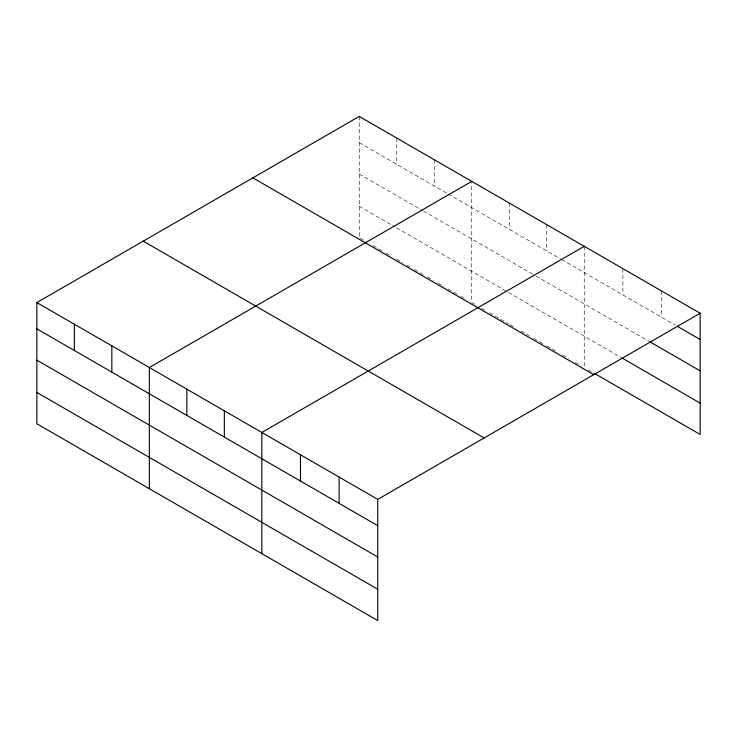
<?xml version="1.0" encoding="UTF-8"?>
<svg xmlns="http://www.w3.org/2000/svg" width="737" height="737" viewBox="0 0 737 737"><rect width="100%" height="100%" fill="white"/><g stroke="black" fill="none" stroke-linecap="round" stroke-linejoin="round"><path stroke-width="0.55" stroke-dasharray="3.69 2.76" d="M359.26 142.702L447.083 193.407M448.068 193.978L560.562 258.927M561.548 259.488L675.387 325.21M359.26 174.024L422.412 210.487M423.397 211.058L534.905 275.435M535.891 276.007L648.634 341.093M359.26 206.296L394.783 226.803M396.755 227.945L622.885 358.495M360.246 238.189L366.16 241.607M373.069 245.596L381.95 250.718M385.902 253.003L389.845 255.278M396.755 259.267L402.678 262.685M406.621 264.961L410.573 267.245M414.516 269.521L423.397 274.652M427.349 276.928L433.264 280.346M438.202 283.192L444.125 286.61M448.068 288.895L456.949 294.017M460.892 296.302L464.844 298.577M474.711 304.28L471.754 302.566L471.754 181.376M481.62 308.259L485.563 310.544M489.515 312.82L508.263 323.644M510.234 324.787L516.158 328.205M521.096 331.051L528.982 335.611M533.92 338.458L542.801 343.589M546.743 345.865L555.634 350.996M562.534 354.976L568.457 358.403M575.367 362.383L581.29 365.801M588.209 369.799L592.17 372.093M661.513 290.94L661.513 317.205M622.885 268.627L622.885 294.901M584.248 246.324L584.248 367.514M546.743 224.674L546.743 250.948M509.249 203.025L509.249 229.299M434.25 159.726L434.25 186M396.755 138.077L396.755 164.351M359.26 116.428L359.26 236.503"/><path stroke-width="1.11" d="M36.85 302.566L377.74 499.382L377.74 620.572L36.85 423.757L36.85 302.566L359.26 116.428L700.15 313.243L700.15 434.434L594.151 373.235M471.754 181.376L149.344 367.514L149.344 488.705M584.248 246.324L261.838 432.462L261.838 553.653M377.74 499.382L700.15 313.243M677.367 326.362L700.15 339.508M649.629 341.664L700.15 370.84M622.885 358.495L700.15 403.111M252.865 177.857L593.755 374.672M143.245 241.146L484.135 437.953M36.85 328.84L377.74 525.656M36.85 360.163L377.74 556.979M36.85 392.434L377.74 589.25M339.112 477.079L339.112 503.343M300.475 454.775L300.475 481.04M224.343 410.813L224.343 437.087M186.839 389.164L186.839 415.438M111.849 345.865L111.849 372.139M74.345 324.216L74.345 350.49"/></g></svg>
